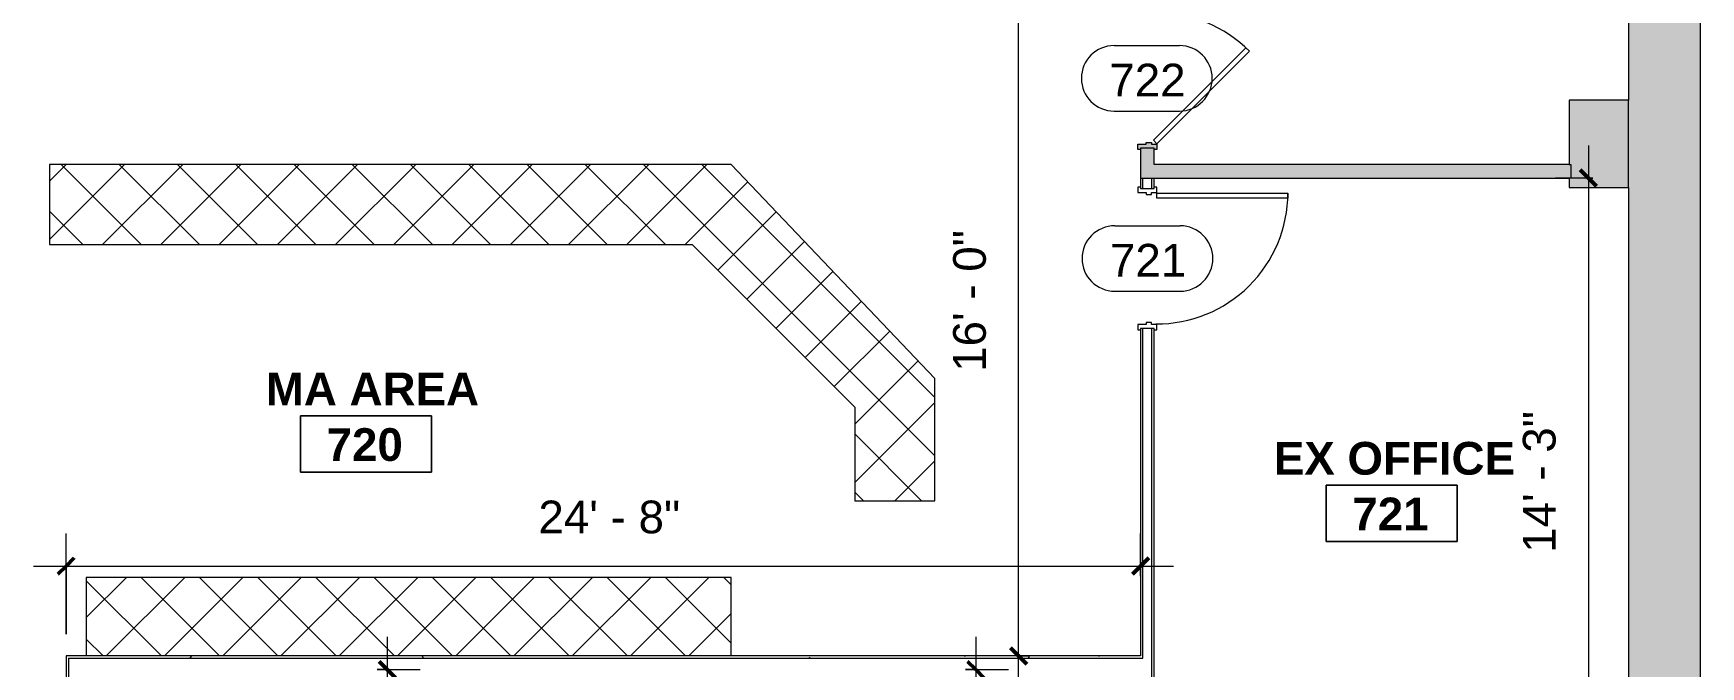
# Model space of a CAD drawing. Header units: inches. Extents: x 920 to 3228, y -557 to 2680.
# Drawn here: x 2443.2 to 2901.8, y 1793.5 to 1967.8 of the extents above; entities that cross this region are included whole.
import ezdxf

# ---------------------------------------------------------------- set-up
doc = ezdxf.new("R2010")
doc.units = ezdxf.units.IN
doc.header["$MEASUREMENT"] = 0
for name, color, linetype, lineweight in [('A-ANNO-DIMS', 211, 'Continuous', 9), ('A-ANNO-DIMS-96', 211, 'Continuous', 9), ('A-AREA-IDEN', 2, 'Continuous', 9), ('A-DETL-GENF', 92, 'Continuous', 9), ('A-DETL-THIN', 151, 'Continuous', 9), ('A-DOOR', 31, 'Continuous', 13), ('A-DOOR-IDEN', 31, 'Continuous', 9), ('A-WALL', 113, 'Continuous', 13), ('A-WALL-PATT', 111, 'Continuous', 13), ('I-WALL', 2, 'Continuous', 13), ('Q-CASE', 31, 'Continuous', 13)]:
    doc.layers.add(name, color=color, linetype=linetype, lineweight=lineweight)
doc.styles.add('Swis721 Lt BT', font='swissl.ttf', dxfattribs={"height": 9})
doc.styles.add('Swis721 Lt BT_B', font='', dxfattribs={"height": 9})
doc.styles.get('Swis721 Lt BT_B').set_extended_font_data('Swis721 Lt BT', bold=True)
doc.dimstyles.new('OTJ_-_3_32__Linear__0__Tolerance', dxfattribs={"dimscale": 12, "dimtxt": 9.497835, "dimasz": 0.375, "dimexe": 0.75, "dimexo": 0.5, "dimgap": 0.5, "dimtad": 1, "dimdec": 0, "dimzin": 3, "dimdsep": 46, "dimlunit": 4, "dimtxsty": 'Swis721 Lt BT', "dimblk1": 'OBLIQUE', "dimblk2": 'OBLIQUE', "dimsah": 1, "dimcen": 0.09, "dimdle": 0.75, "dimazin": 0, "dimtfac": 1, "dimtdec": 4, "dimtix": 1, "dimtmove": 0, "dimatfit": 3, "dimfxl": 1, "dimtvp": 1, "dimfrac": 2, "dimtolj": 1, "dimtzin": 0, "dimarcsym": 2})
doc.dimstyles.new('OTJ_-_3_32__Linear__1_2__Tolerance', dxfattribs={"dimscale": 12, "dimtxt": 9.497835, "dimasz": 0.375, "dimexe": 0.75, "dimexo": 0.5, "dimgap": 0.5, "dimtad": 1, "dimdec": 1, "dimrnd": 0.5, "dimzin": 3, "dimdsep": 46, "dimlunit": 4, "dimtxsty": 'Swis721 Lt BT', "dimblk1": 'OBLIQUE', "dimblk2": 'OBLIQUE', "dimsah": 1, "dimcen": 0.09, "dimdle": 0.75, "dimazin": 0, "dimtfac": 1, "dimtdec": 4, "dimtix": 1, "dimtmove": 0, "dimatfit": 3, "dimfxl": 1, "dimtvp": 1, "dimfrac": 2, "dimtolj": 1, "dimtzin": 0, "dimarcsym": 2})
pattern_1 = [(0, (664.756, 0), (30.72, 7.68), [1.267, -21.773, 1.267, -21.773, -122.88]), (0, (664.756, 0), (30.72, 7.68), [-46.08, 1.267, -44.813, 1.267, -21.773, -53.76]), (0, (664.756, 0), (30.72, 7.68), [-115.2, 1.267, -14.093, 1.267, -37.133]), (120, (676.276, 3.84), (-22.011075, 22.7643), [1.267, -21.773, 1.267, -21.773, -122.88]), (120, (676.276, 3.84), (-22.011075, 22.7643), [-46.08, 1.267, -44.813, 1.267, -21.773, -53.76]), (120, (676.276, 3.84), (-22.011075, 22.7643), [-115.2, 1.267, -14.093, 1.267, -37.133]), (240, (680.116, 19.2), (-8.708925, -30.4443), [1.267, -21.773, 1.267, -21.773, -122.88]), (240, (680.116, 19.2), (-8.708925, -30.4443), [-46.08, 1.267, -44.813, 1.267, -21.773, -53.76]), (240, (680.116, 19.2), (-8.708925, -30.4443), [-115.2, 1.267, -14.093, 1.267, -37.133])]
pattern_2 = [(45, (664.756, 0), (-8.012227, 8.012227), []), (135, (664.756, 0), (-8.012227, -8.012227), [])]

# ---------------------------------------------------------------- blocks, each defined once
blk = doc.blocks.new('Door - Single - Solid Door-7732912-Level XX  CONSTRUCTION')
at = {"layer": 'A-DOOR'}
h = blk.add_hatch(color=250, dxfattribs=at)
h.paths.add_polyline_path([(22.12, 2.54), (22.12, 0.29), (21.62, 0.29), (21.62, -1.21), (22.12, -1.21), (22.12, -2.71), (23.62, -2.71), (23.62, -1.96), (23.24, -1.96), (23.24, 1.79), (23.62, 1.79), (23.62, 2.54), (23.24, 2.54)], flags=0)
h.paths.add_polyline_path([(-14.68, 2.54), (-15.63, 2.54), (-15.63, 1.79), (-15.26, 1.79), (-15.26, -1.96), (-15.63, -1.96), (-15.63, -2.71), (-14.13, -2.71), (-14.13, -1.21), (-13.63, -1.21), (-13.63, 0.29), (-14.13, 0.29), (-14.13, 2.54)], flags=0)
at = {"layer": 'A-DOOR', "color": 8, "lineweight": 20}
for p, q in [((-15.63, 2.54), (-14.13, 2.54)), ((-15.63, 1.79), (-15.63, 2.54)), ((-14.13, 2.54), (-14.13, 0.29)), ((-14.13, 0.29), (-13.63, 0.29)), ((-13.63, 0.29), (-13.63, -1.21)), ((21.62, 0.29), (22.12, 0.29)), ((21.62, -1.21), (21.62, 0.29)), ((22.12, 2.54), (23.62, 2.54)), ((22.12, 0.29), (22.12, 2.54)), ((23.62, 2.54), (23.62, 1.79)), ((-15.63, -2.71), (-15.63, -1.96)), ((-14.13, -2.71), (-15.63, -2.71)), ((-14.13, -1.21), (-14.13, -2.71)), ((-13.63, -1.21), (-14.13, -1.21)), ((-13.03, -1.74), (-14.01, -2.71)), ((-14.01, -2.71), (11.45, -28.17)), ((12.42, -27.2), (-13.03, -1.74)), ((22.12, -1.21), (21.62, -1.21)), ((22.12, -2.71), (22.12, -1.21)), ((23.62, -2.71), (22.12, -2.71)), ((23.62, -1.96), (23.62, -2.71)), ((11.45, -28.17), (12.42, -27.2))]:
    blk.add_line(p, q, dxfattribs=at)
at = {"layer": 'A-DOOR', "lineweight": 9}
blk.add_arc((-14.01, -2.71), 36, 315, 0.5, dxfattribs=at)
blk = doc.blocks.new('Casework 6 - Casework 1-7590058-Level XX  CONSTRUCTION')
at = {"layer": 'Q-CASE', "lineweight": 9}
h = blk.add_hatch(dxfattribs=at)
h.set_pattern_fill('FP_12', color=256, style=0, pattern_type=2)
h.set_pattern_definition([(45, (-309.449, -126.937), (-8.012227, 8.012227), []), (135, (-309.449, -126.937), (-8.012227, -8.012227), [])])
h.paths.add_polyline_path([(1660.94, 1669.49), (1660.94, 1691.07), (1483.52, 1691.07), (1483.52, 1669.49), (1641.19, 1669.49)], flags=0)
for p, q in [((1483.52, 1691.07), (1483.52, 1669.49)), ((1660.94, 1691.07), (1483.52, 1691.07)), ((1660.94, 1669.49), (1660.94, 1691.07))]:
    blk.add_line(p, q, dxfattribs=at)
blk = doc.blocks.new('Door - Single - Solid Door-7355446-Level XX  CONSTRUCTION')
at = {"layer": 'A-DOOR'}
for p, q in [((-14.01, 38.71), (-12.63, 38.71)), ((-14.01, 2.71), (-14.01, 38.71)), ((-12.63, 38.71), (-12.63, 2.71)), ((-12.63, 2.71), (-14.01, 2.71))]:
    blk.add_line(p, q, dxfattribs=at)
at = {"layer": 'A-DOOR', "lineweight": 9}
for p, q in [((-15.63, 2.71), (-15.63, 1.96)), ((-14.13, 2.71), (-15.63, 2.71)), ((-14.13, 1.21), (-14.13, 2.71)), ((-13.63, 1.21), (-14.13, 1.21)), ((-13.63, -0.29), (-13.63, 1.21)), ((22.12, 1.21), (21.62, 1.21)), ((21.62, 1.21), (21.62, -0.29)), ((23.62, 2.71), (22.12, 2.71)), ((22.12, 2.71), (22.12, 1.21)), ((23.62, 1.96), (23.62, 2.71)), ((-15.63, -1.79), (-15.63, -2.54)), ((-15.63, -2.54), (-14.13, -2.54)), ((-14.13, -2.54), (-14.13, -0.29)), ((-14.13, -0.29), (-13.63, -0.29)), ((21.62, -0.29), (22.12, -0.29)), ((22.12, -0.29), (22.12, -2.54)), ((22.12, -2.54), (23.62, -2.54)), ((23.62, -2.54), (23.62, -1.79))]:
    blk.add_line(p, q, dxfattribs=at)
blk.add_arc((-14.01, 2.71), 36, 359.5, 90, dxfattribs=at)
blk = doc.blocks.new('Room Tag - Room Name and Number-3379422-Level XX  CONSTRUCTION')
at = {"layer": 'A-AREA-IDEN'}
for p, q in [((-0.1881, -0.1636), (-0.1881, -0.0018)), ((-0.1881, -0.0018), (0.1869, -0.0018)), ((0.1869, -0.0018), (-0.1881, -0.0018)), ((-0.1881, -0.0018), (-0.1881, -0.1636)), ((0.1869, -0.0018), (0.1869, -0.1636)), ((0.1869, -0.1636), (0.1869, -0.0018)), ((0.1869, -0.1636), (-0.1881, -0.1636)), ((-0.1881, -0.1636), (0.1869, -0.1636))]:
    blk.add_line(p, q, dxfattribs=at)
blk = doc.blocks.new('Door Tag - Door Tag-41184-Level XX  CONSTRUCTION')
at = {"layer": 'A-DOOR-IDEN'}
for p, q in [((-0.09375, 0.09375), (0.09375, 0.09375)), ((-0.09375, -0.09375), (0.09375, -0.09375))]:
    blk.add_line(p, q, dxfattribs=at)
for centre, start, end in [((-0.09375, 0), 90, 270), ((0.09375, 0), 270, 90)]:
    blk.add_arc(centre, 0.09375, start, end, dxfattribs=at)
blk = doc.blocks.new('DIMBLOCK25-Level XX  CONSTRUCTION')
at = {"layer": 'A-ANNO-DIMS-96'}
for p, q in [((2870.94, 1936.92), (2870.94, 1748.42)), ((2872.13, 1927.92), (2861.94, 1927.92)), ((2870.94, 1927.92), (2872.13, 1927.92)), ((2868.12, 1757.42), (2879.94, 1757.42)), ((2870.94, 1757.42), (2868.12, 1757.42))]:
    blk.add_line(p, q, dxfattribs=at)
at = {"layer": 'A-ANNO-DIMS-96', "lineweight": 50}
for p, q in [((2870.94, 1927.92), (2868.69, 1930.17)), ((2870.94, 1927.92), (2873.19, 1925.67)), ((2870.94, 1757.42), (2868.69, 1759.67)), ((2870.94, 1757.42), (2873.19, 1755.17))]:
    blk.add_line(p, q, dxfattribs=at)
at = {"layer": 'A-ANNO-DIMS-96', "color": 0, "insert": (2852.92, 1824.8), "char_height": 9, "width": 42.8759, "attachment_point": 1, "rotation": 90, "line_spacing_factor": 1.005062, "style": 'Swis721 Lt BT'}
blk.add_mtext('14\' - 3"', dxfattribs=at)
blk = doc.blocks.new('_Oblique')
at = {"color": 0, "linetype": 'ByBlock', "lineweight": -2}
blk.add_line((-0.5, -0.5), (0.5, 0.5), dxfattribs=at)
blk = doc.blocks.new('DIMBLOCK26-Level XX  CONSTRUCTION')
at = {"layer": 'A-ANNO-DIMS-96'}
for p, q in [((2702.42, 1801.68), (2702.42, 1709.79)), ((2699.6, 1792.68), (2711.42, 1792.68)), ((2702.42, 1792.68), (2699.6, 1792.68)), ((2699.6, 1718.79), (2711.42, 1718.79)), ((2702.42, 1718.79), (2699.6, 1718.79))]:
    blk.add_line(p, q, dxfattribs=at)
at = {"layer": 'A-ANNO-DIMS-96', "lineweight": 50}
for p, q in [((2702.42, 1792.68), (2700.17, 1794.93)), ((2702.42, 1792.68), (2704.67, 1790.43)), ((2702.42, 1718.79), (2700.17, 1721.04)), ((2702.42, 1718.79), (2704.67, 1716.54))]:
    blk.add_line(p, q, dxfattribs=at)
at = {"layer": 'A-ANNO-DIMS-96', "color": 0, "insert": (2684.41, 1741.19), "char_height": 9, "width": 34.9159, "attachment_point": 1, "rotation": 90, "line_spacing_factor": 1.005062, "style": 'Swis721 Lt BT'}
blk.add_mtext('6\' - 2"', dxfattribs=at)
blk = doc.blocks.new('DIMBLOCK28-Level XX  CONSTRUCTION')
at = {"layer": 'A-ANNO-DIMS-96'}
for p, q in [((2540.54, 1801.68), (2540.54, 1660.79)), ((2537.72, 1792.68), (2549.54, 1792.68)), ((2540.54, 1792.68), (2537.72, 1792.68)), ((2537.72, 1669.79), (2549.54, 1669.79)), ((2540.54, 1669.79), (2537.72, 1669.79))]:
    blk.add_line(p, q, dxfattribs=at)
at = {"layer": 'A-ANNO-DIMS-96', "lineweight": 50}
for p, q in [((2540.54, 1792.68), (2538.29, 1794.93)), ((2540.54, 1792.68), (2542.79, 1790.43)), ((2540.54, 1669.79), (2538.29, 1672.04)), ((2540.54, 1669.79), (2542.79, 1667.54))]:
    blk.add_line(p, q, dxfattribs=at)
at = {"layer": 'A-ANNO-DIMS-96', "color": 0, "insert": (2522.53, 1713.37), "char_height": 9, "width": 42.8759, "attachment_point": 1, "rotation": 90, "line_spacing_factor": 1.005062, "style": 'Swis721 Lt BT'}
blk.add_mtext('10\' - 3"', dxfattribs=at)
blk = doc.blocks.new('DIMBLOCK44-Level XX  CONSTRUCTION')
at = {"layer": 'A-ANNO-DIMS-96'}
for p, q in [((2452.16, 1802.43), (2452.16, 1830.15)), ((2747.77, 1818.34), (2747.77, 1830.15)), ((2443.16, 1821.15), (2756.77, 1821.15)), ((2452.16, 1821.15), (2452.16, 1802.43)), ((2747.77, 1821.15), (2747.77, 1818.34))]:
    blk.add_line(p, q, dxfattribs=at)
at = {"layer": 'A-ANNO-DIMS-96', "lineweight": 50}
for p, q in [((2452.16, 1821.15), (2449.91, 1818.9)), ((2452.16, 1821.15), (2454.41, 1823.4)), ((2747.77, 1821.15), (2745.52, 1818.9)), ((2747.77, 1821.15), (2750.02, 1823.4))]:
    blk.add_line(p, q, dxfattribs=at)
at = {"layer": 'A-ANNO-DIMS-96', "color": 0, "insert": (2582.1, 1839.17), "char_height": 9, "width": 42.8759, "attachment_point": 1, "line_spacing_factor": 1.005062, "style": 'Swis721 Lt BT'}
blk.add_mtext('24\' - 8"', dxfattribs=at)
blk = doc.blocks.new('DIMBLOCK45-Level XX  CONSTRUCTION')
at = {"layer": 'A-ANNO-DIMS-96'}
for p, q in [((2714.21, 1787.43), (2714.21, 1997.49)), ((2717.02, 1988.49), (2705.21, 1988.49)), ((2714.21, 1988.49), (2717.02, 1988.49)), ((2717.02, 1796.43), (2705.21, 1796.43)), ((2714.21, 1796.43), (2717.02, 1796.43))]:
    blk.add_line(p, q, dxfattribs=at)
at = {"layer": 'A-ANNO-DIMS-96', "lineweight": 50}
for p, q in [((2714.21, 1988.49), (2711.96, 1990.74)), ((2714.21, 1988.49), (2716.46, 1986.24)), ((2714.21, 1796.43), (2711.96, 1798.68)), ((2714.21, 1796.43), (2716.46, 1794.18))]:
    blk.add_line(p, q, dxfattribs=at)
at = {"layer": 'A-ANNO-DIMS-96', "color": 0, "insert": (2696.19, 1874.6), "char_height": 9, "width": 42.8759, "attachment_point": 1, "rotation": 90, "line_spacing_factor": 1.005062, "style": 'Swis721 Lt BT'}
blk.add_mtext('16\' - 0"', dxfattribs=at)

msp = doc.modelspace()

# ---------------------------------------------------------------- hatches: boundary and pattern name
at = {"layer": 'A-DETL-GENF'}
h = msp.add_hatch(dxfattribs=at)
h.set_pattern_fill('FP_1', color=135, style=0, pattern_type=2)
h.set_pattern_definition(pattern_2)
h.paths.add_polyline_path([(2691.18, 1839.13), (2691.18, 1872.73), (2635.15, 1931.67), (2447.61, 1931.67), (2447.61, 1909.64), (2624.43, 1909.64), (2669.15, 1864.92), (2669.15, 1839.13)], flags=0)
h = msp.add_hatch(dxfattribs=at)
h.set_pattern_fill('FP_1', style=0, pattern_type=2)
h.set_pattern_definition(pattern_2)
h.paths.add_polyline_path([(2691.18, 1839.13), (2691.18, 1872.73), (2635.15, 1931.67), (2447.61, 1931.67), (2447.61, 1909.64), (2624.43, 1909.64), (2669.15, 1864.92), (2669.15, 1839.13)], flags=0)
at = {"layer": 'A-WALL'}
msp.add_hatch(color=250, dxfattribs=at).paths.add_polyline_path([(2866.13, 1925.37), (2881.96, 1925.37), (2881.96, 1949.37), (2865.65, 1949.37), (2865.65, 1931.67), (2866.13, 1931.67), (2866.13, 1927.92), (2865.65, 1927.92), (2865.65, 1925.37)], flags=0)
at = {"layer": 'A-WALL-PATT', "lineweight": 9}
for points in [[(2901.83, 1082.48), (2901.83, 2095.92), (2881.96, 2095.92), (2881.96, 1082.48)], [(2809.06, 1927.92), (2866.13, 1927.92), (2866.13, 1931.67), (2751.52, 1931.67), (2751.52, 1927.92)]]:
    msp.add_hatch(color=7, dxfattribs=at).paths.add_polyline_path(points, flags=0)
h = msp.add_hatch(color=7, dxfattribs=at)
h.paths.add_polyline_path([(2747.77, 1927.92), (2751.52, 1927.92), (2751.52, 1936.12), (2747.77, 1936.12), (2747.77, 1934.96)], flags=0)
h.paths.add_polyline_path([(2751.52, 1974.62), (2751.52, 1988.49), (2747.77, 1988.49), (2747.77, 1974.62), (2751.3, 1974.62)], flags=0)
h = msp.add_hatch(dxfattribs=at)
h.set_pattern_fill('FP_11', color=256, style=0, pattern_type=2)
h.set_pattern_definition(pattern_1)
h.paths.add_polyline_path([(2747.77, 1754.29), (2748.4, 1754.29), (2748.4, 1793.3), (2747.77, 1793.3), (2747.77, 1754.29)], flags=0)
h.paths.add_polyline_path([(2748.4, 1795.8), (2748.4, 1886.54), (2747.77, 1886.54), (2747.77, 1795.8)], flags=0)
h.paths.add_polyline_path([(2747.77, 1925.04), (2748.4, 1925.04), (2748.4, 1927.92), (2747.77, 1927.92)], flags=0)
h = msp.add_hatch(dxfattribs=at)
h.set_pattern_fill('FP_11', color=256, style=0, pattern_type=2)
h.set_pattern_definition(pattern_1)
h.paths.add_polyline_path([(2595.5, 1795.8), (2747.77, 1795.8), (2747.77, 1796.43), (2452.16, 1796.43), (2452.16, 1795.8), (2571.5, 1795.8)], flags=0)

# ---------------------------------------------------------------- linework, layer by layer
at = {"layer": 'A-DETL-THIN'}
for p, q in [((2635.15, 1931.67), (2447.61, 1931.67)), ((2447.61, 1931.67), (2447.61, 1909.64)), ((2691.18, 1872.73), (2635.15, 1931.67)), ((2447.61, 1909.64), (2624.43, 1909.64)), ((2624.43, 1909.64), (2669.15, 1864.92)), ((2691.18, 1839.13), (2691.18, 1872.73)), ((2669.15, 1864.92), (2669.15, 1839.13)), ((2669.15, 1839.13), (2691.18, 1839.13))]:
    msp.add_line(p, q, dxfattribs=at)
at = {"layer": 'A-WALL', "color": 8, "lineweight": 20}
for p, q in [((2881.96, 2095.92), (2881.96, 1949.37)), ((2901.83, 1103), (2901.83, 2095.92)), ((2865.65, 1949.37), (2865.65, 1931.67)), ((2881.96, 1949.37), (2865.65, 1949.37)), ((2865.65, 1927.92), (2865.65, 1925.37)), ((2865.65, 1925.37), (2881.96, 1925.37)), ((2881.96, 1925.37), (2881.96, 1781.42))]:
    msp.add_line(p, q, dxfattribs=at)
at = {"layer": 'A-WALL', "lineweight": 9}
for p, q in [((2881.96, 1925.37), (2881.96, 1949.37)), ((2865.65, 1931.67), (2866.13, 1931.67)), ((2866.13, 1931.67), (2866.13, 1927.92)), ((2866.13, 1927.92), (2865.65, 1927.92))]:
    msp.add_line(p, q, dxfattribs=at)
at = {"layer": 'A-WALL'}
for p, q in [((2748.4, 1925.04), (2748.4, 1927.92)), ((2750.9, 1925.04), (2750.9, 1927.92)), ((2748.4, 1795.8), (2748.4, 1886.54)), ((2750.9, 1756.79), (2750.9, 1886.54)), ((2452.79, 1795.8), (2748.4, 1795.8)), ((2452.79, 1795.8), (2452.79, 1734.76))]:
    msp.add_line(p, q, dxfattribs=at)
at = {"layer": 'I-WALL', "color": 8, "lineweight": 20}
for p, q in [((2747.77, 1936.12), (2747.77, 1927.92)), ((2751.52, 1936.12), (2747.77, 1936.12)), ((2751.52, 1931.67), (2751.52, 1936.12)), ((2865.65, 1931.67), (2751.52, 1931.67)), ((2747.77, 1927.92), (2865.65, 1927.92))]:
    msp.add_line(p, q, dxfattribs=at)
at = {"layer": 'I-WALL'}
for p, q in [((2747.77, 1927.92), (2747.77, 1925.04)), ((2751.52, 1925.04), (2751.52, 1927.92)), ((2747.77, 1925.04), (2751.52, 1925.04)), ((2747.77, 1886.54), (2747.77, 1796.43)), ((2751.52, 1886.54), (2747.77, 1886.54)), ((2751.52, 1757.42), (2751.52, 1886.54)), ((2747.77, 1796.43), (2452.16, 1796.43)), ((2452.16, 1796.43), (2452.16, 1734.76))]:
    msp.add_line(p, q, dxfattribs=at)

# ---------------------------------------------------------------- block references
at = {"layer": 'A-AREA-IDEN', "xscale": 95.99999999999994, "yscale": 95.99999999999994, "zscale": 95.99999999999994}
for p in [(2534.72, 1862.69), (2816.91, 1843.6)]:
    msp.add_blockref('Room Tag - Room Name and Number-3379422-Level XX  CONSTRUCTION', p, dxfattribs=at)
at = {"layer": 'A-DOOR'}
for name, p, rotation in [('Door - Single - Solid Door-7732912-Level XX  CONSTRUCTION', (2749.56, 1951.38), 89.9999999999997), ('Door - Single - Solid Door-7355446-Level XX  CONSTRUCTION', (2749.56, 1909.79), 269.9999999999999)]:
    msp.add_blockref(name, p, dxfattribs=dict(at, rotation=rotation))
at = {"layer": 'A-DOOR-IDEN', "xscale": 95.99999999999994, "yscale": 95.99999999999994, "zscale": 95.99999999999994}
for p in [(2749.47, 1955.37), (2749.65, 1905.79)]:
    msp.add_blockref('Door Tag - Door Tag-41184-Level XX  CONSTRUCTION', p, dxfattribs=at)
at = {"layer": 'Q-CASE', "lineweight": 9}
msp.add_blockref('Casework 6 - Casework 1-7590058-Level XX  CONSTRUCTION', (974.2, 126.94), dxfattribs=at)

# ---------------------------------------------------------------- texts
at = {"layer": 'A-AREA-IDEN', "char_height": 9, "attachment_point": 1, "style": 'Swis721 Lt BT_B'}
for s, insert, width in [('MA AREA', (2507.11, 1874.4), 66.66), ('720', (2523.83, 1859.09), 25.452), ('EX OFFICE', (2784.41, 1855.31), 78.477), ('721', (2806.01, 1839.99), 25.452)]:
    msp.add_mtext(s, dxfattribs=dict(at, insert=insert, width=width))
at = {"layer": 'A-DOOR-IDEN', "char_height": 9, "width": 24.543, "attachment_point": 1, "style": 'Swis721 Lt BT'}
for s, insert in [('722', (2739.17, 1959.39)), ('721', (2739.34, 1909.81))]:
    msp.add_mtext(s, dxfattribs=dict(at, insert=insert))

# ---------------------------------------------------------------- dimensions: what is measured, and where the dimension line sits
at = {"layer": 'A-ANNO-DIMS'}
for base, p1, p2, dimstyle, override, picture, middle in [((2714.21, 1988.49), (2711.02, 1796.43), (2711.02, 1988.49), 'OTJ_-_3_32__Linear__1_2__Tolerance', {"dimpost": '<>', "dimfxl": 192.06531}, 'DIMBLOCK45-Level XX  CONSTRUCTION', (2703.58, 1892.46)), ((2870.94013363, 1757.41720871), (2866.12630129, 1927.91720871), (2874.12211415, 1757.41720871), 'OTJ_-_3_32__Linear__0__Tolerance', {"dimpost": '<>', "dimfxl": 170.687384}, 'DIMBLOCK25-Level XX  CONSTRUCTION', (2860.31487905, 1842.66720871)), ((2540.54, 1669.79), (2543.72, 1792.68), (2543.72, 1669.79), 'OTJ_-_3_32__Linear__1_2__Tolerance', {"dimpost": '<>', "dimfxl": 122.887424}, 'DIMBLOCK28-Level XX  CONSTRUCTION', (2529.92, 1731.24)), ((2702.42, 1718.79), (2705.6, 1792.68), (2705.6, 1718.79), 'OTJ_-_3_32__Linear__1_2__Tolerance', {"dimpost": '<>', "dimfxl": 73.887424}, 'DIMBLOCK26-Level XX  CONSTRUCTION', (2691.8, 1755.74))]:
    dim = msp.add_linear_dim(base=base, p1=p1, p2=p2, angle=90, dimstyle=dimstyle, override=override, dxfattribs=at)
    dim.commit()
    dim.dimension.update_dxf_attribs({"geometry": picture, "text_midpoint": middle})
dim = msp.add_linear_dim(base=(2747.77, 1821.15), p1=(2452.16, 1796.43), p2=(2747.77, 1824.34), dimstyle='OTJ_-_3_32__Linear__0__Tolerance', override={"dimpost": '<>', "dimfxl": 296.922497}, dxfattribs=at)
dim.commit()
dim.dimension.update_dxf_attribs({"geometry": 'DIMBLOCK44-Level XX  CONSTRUCTION', "text_midpoint": (2599.97, 1831.78)})

doc.saveas('drawing.dxf')
